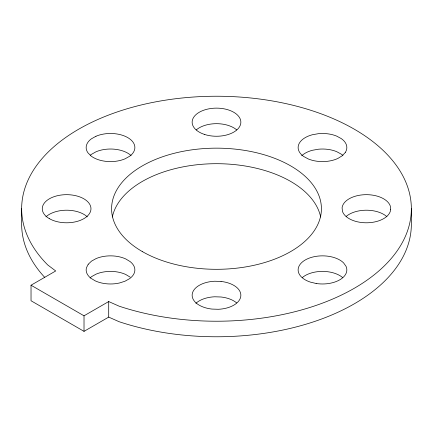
<?xml version="1.0" encoding="UTF-8"?>
<svg xmlns="http://www.w3.org/2000/svg" width="433" height="433" viewBox="0 0 433 433"><rect width="100%" height="100%" fill="white"/><g stroke="black" fill="none" stroke-linecap="round" stroke-linejoin="round"><path stroke-width="0.65" d="M90.113 277.997L91.531 276.655L96.126 274.116A24.356 14.062 0 0 1 125.77 274.5L130.165 277.152M31.03 285.217L55.711 270.966L47.754 264.974A194.85 112.493 0 0 1 182.666 97.945A194.85 112.493 0 0 1 408.389 228.261A194.85 112.493 0 0 1 119.075 306.153L108.705 301.557L84.018 315.809L31.03 285.217L31.03 300.756L84.018 331.353L108.705 317.102L119.075 321.697A194.85 112.493 0 0 0 411.35 224.272L411.35 208.728M108.705 301.557L108.705 317.102M84.018 315.809L84.018 331.353M21.65 208.728L21.65 224.272A194.85 112.493 0 0 0 44.799 277.456M301.671 155.777A24.356 14.062 0 0 1 312.41 150.278L318.493 149.212A24.356 14.062 0 0 1 336.652 151.642L341.296 154.153A24.356 14.062 0 0 1 342.909 155.42M112.336 217.025A104.921 60.577 0 0 1 216.5 163.696A104.921 60.577 0 0 1 320.664 217.025M90.329 155.214A24.356 14.062 0 0 1 91.395 154.37L95.953 151.81A24.356 14.062 0 0 1 131.069 155.539M45.93 216.846A24.356 14.062 0 0 1 87.304 216.846M195.889 303.311A24.356 14.062 0 0 1 214.703 296.784L221.052 296.995A24.356 14.062 0 0 1 236.64 302.9M302.229 277.65A24.356 14.062 0 0 1 342.741 277.65M346.146 216.446A24.356 14.062 0 0 1 386.902 216.695M196.246 129.927A24.356 14.062 0 0 1 236.754 129.927M88.229 264.249L86.443 267.773A24.356 14.062 0 0 0 90.865 278.224L95.26 280.882A24.356 14.062 0 0 0 119.329 283.025L124.904 281.266L129.499 278.728A24.356 14.062 0 0 0 130.165 261.608L125.77 258.956A24.356 14.062 0 0 0 96.126 258.571L91.531 261.11L88.229 264.249M345.285 152.481L342.297 155.718L337.951 158.402A24.356 14.062 0 0 1 308.318 158.976L303.674 156.47A24.356 14.062 0 0 1 312.41 134.739L318.493 133.667A24.356 14.062 0 0 1 336.652 136.103L341.296 138.609A24.356 14.062 0 0 1 345.285 152.481M95.953 136.265L91.395 138.825A24.356 14.062 0 0 0 87.888 152.741L90.99 155.945A24.356 14.062 0 0 0 125.077 158.814L129.635 156.253A24.356 14.062 0 0 0 127.973 137.732A24.356 14.062 0 0 0 95.953 136.265M221.052 281.45L214.703 281.239A24.356 14.062 0 0 0 192.182 294.462A24.356 14.062 0 0 0 211.948 309.075L218.297 309.286A24.356 14.062 0 0 0 240.818 296.069A24.356 14.062 0 0 0 221.052 281.45M316.182 283.501L310.304 282.094A24.356 14.062 0 0 1 305.26 259.973A24.356 14.062 0 0 1 343.58 262.885L346.01 266.279A24.356 14.062 0 0 1 316.182 283.501M390.685 209.664L390.279 206A24.356 14.062 0 0 0 364.819 194.698A24.356 14.062 0 0 0 342.081 207.791L342.492 211.456A24.356 14.062 0 0 0 367.953 222.762A24.356 14.062 0 0 0 390.685 209.664M204.322 134.371A24.356 14.062 0 0 0 240.856 122.193A24.356 14.062 0 0 0 204.322 110.014A24.356 14.062 0 0 0 204.322 134.371M49.394 218.67A24.356 14.062 0 0 0 90.14 212.37A24.356 14.062 0 0 0 60.311 195.148A24.356 14.062 0 0 0 49.394 218.67M142.311 251.562A104.921 60.577 0 0 0 317.844 224.408A104.921 60.577 0 0 0 189.345 150.219A104.921 60.577 0 0 0 142.311 251.562"/></g></svg>
